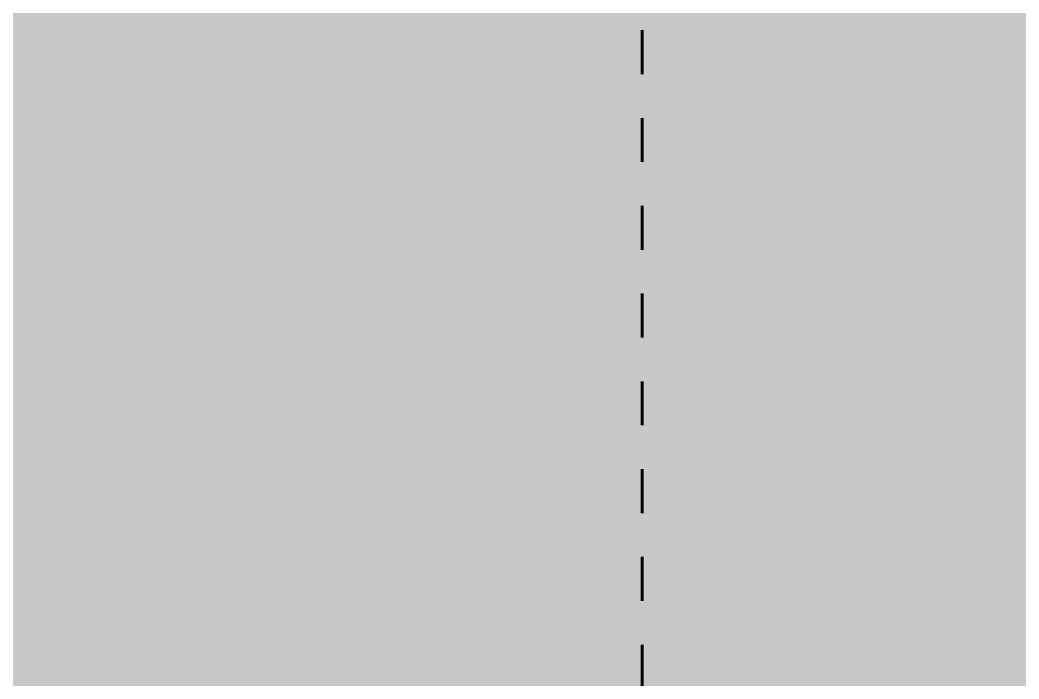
# Model space of a CAD drawing. Header units: inches. Extents: x -4110 to -1807, y 9775 to 11251.
# Drawn here: x -3833.241 to -3830.965, y 10207.061 to 10208.563 of the extents above; entities that cross this region are included whole.
import ezdxf

# ---------------------------------------------------------------- set-up
doc = ezdxf.new("R2010")
doc.units = ezdxf.units.IN
doc.header["$MEASUREMENT"] = 0
doc.linetypes.add('Dash 1_16_', pattern=[0.125, 0.0625, -0.0625])
doc.linetypes.add('Double Dash 3_8_', pattern=[1, 0.375, -0.125, 0.125, -0.125, 0.125, -0.125])
for name, color, linetype, lineweight in [('0-1', 7, 'Continuous', 5), ('0-4', 250, 'Double Dash 3_8_', 60), ('A-WALL-PATT-2', 253, 'Continuous', 9), ('C-PROP-LINE-2', 250, 'Dash 1_16_', 60)]:
    doc.layers.add(name, color=color, linetype=linetype, lineweight=lineweight)

# ---------------------------------------------------------------- blocks, each defined once
blk = doc.blocks.new('CTR - 1st Phase - Unit Layouts_rvt-1-ENLARGED RCP - 3RD FLOOR PLAN - WEST')
at = {"layer": 'A-WALL-PATT-2'}
h = blk.add_hatch(dxfattribs=at)
h.set_pattern_fill('FP_2', color=256, style=0, pattern_type=2)
h.set_pattern_definition([(161.57, (0.32, 0.32), (-2.560496185, -0.000537386), [0, -18.214, 2.022, 0]), (18.43, (-0.32, 0.32), (-2.560496185, 0.000537386), [0, -18.214, 2.022, 0]), (108.43, (0.32, 0.32), (1.27922091, -6.400876726), [6.07, -14.166]), (71.57, (-0.32, 0.32), (1.27922091, 6.400876726), [6.07, -14.166])])
h.paths.add_polyline_path([(-3662.1555, 10205.8394), (-3659.1555, 10205.8394), (-3659.1555, 10209.3394), (-3662.1555, 10209.3394), (-3662.1555, 10207.5894)], flags=0)
h.paths.add_polyline_path([(-3757.6602, 10205.8394), (-3697.4055, 10205.8394), (-3697.4055, 10209.3394), (-3852.4737, 10209.3394), (-3852.4737, 10205.8394), (-3825.018, 10205.8394)], flags=0)
blk = doc.blocks.new('Family - ___-2835903-ENLARGED RCP - 3RD FLOOR PLAN - WEST')
at = {"layer": 'C-PROP-LINE-2'}
blk.add_line((-3831.8237, 10008.8394), (-3831.8237, 11153.4327), dxfattribs=at)
blk = doc.blocks.new('CTR - 1st Phase - Shell_rvt-1-ENLARGED RCP - 3RD FLOOR PLAN - WEST')
at = {"layer": '0-4'}
blk.add_blockref('Family - ___-2835903-ENLARGED RCP - 3RD FLOOR PLAN - WEST', (0, 0), dxfattribs=at)

msp = doc.modelspace()

# ---------------------------------------------------------------- block references
at = {"layer": '0-1'}
for name in ['CTR - 1st Phase - Unit Layouts_rvt-1-ENLARGED RCP - 3RD FLOOR PLAN - WEST', 'CTR - 1st Phase - Shell_rvt-1-ENLARGED RCP - 3RD FLOOR PLAN - WEST']:
    msp.add_blockref(name, (0, 0), dxfattribs=at)

doc.saveas('drawing.dxf')
